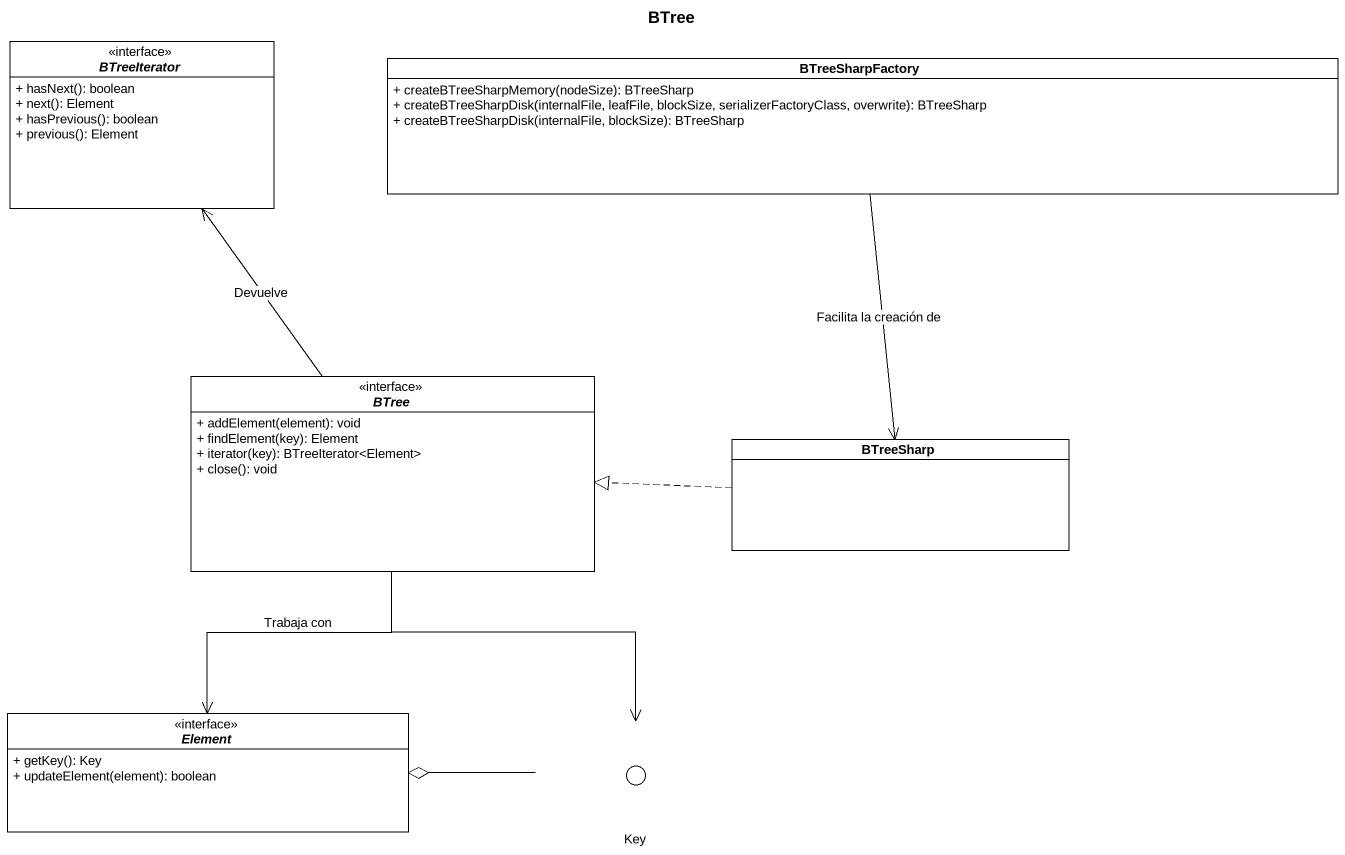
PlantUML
@startuml
title BTree
allowmixing
hide circle
hide empty members
skinparam classAttributeIconSize 0
interface BTreeIterator <<interface>> {
  + hasNext(): boolean
  + next(): Element
  + hasPrevious(): boolean
  + previous(): Element
}
class BTreeSharpFactory {
  + createBTreeSharpMemory(nodeSize): BTreeSharp
  + createBTreeSharpDisk(internalFile, leafFile, blockSize, serializerFactoryClass, overwrite): BTreeSharp
  + createBTreeSharpDisk(internalFile, blockSize): BTreeSharp
}
interface BTree <<interface>> {
  + addElement(element): void
  + findElement(key): Element
  + iterator(key): BTreeIterator<Element>
  + close(): void
}
class BTreeSharp
interface Element <<interface>> {
  + getKey(): Key
  + updateElement(element): boolean
}
() Key <<interface>>
BTreeSharpFactory --> BTreeSharp : Facilita la creación de
BTree -up-> BTreeIterator : Devuelve
BTreeSharp .left.|> BTree
Element <-up- BTree : Trabaja con
Key <-up- BTree
Key -left-o Element
@enduml
